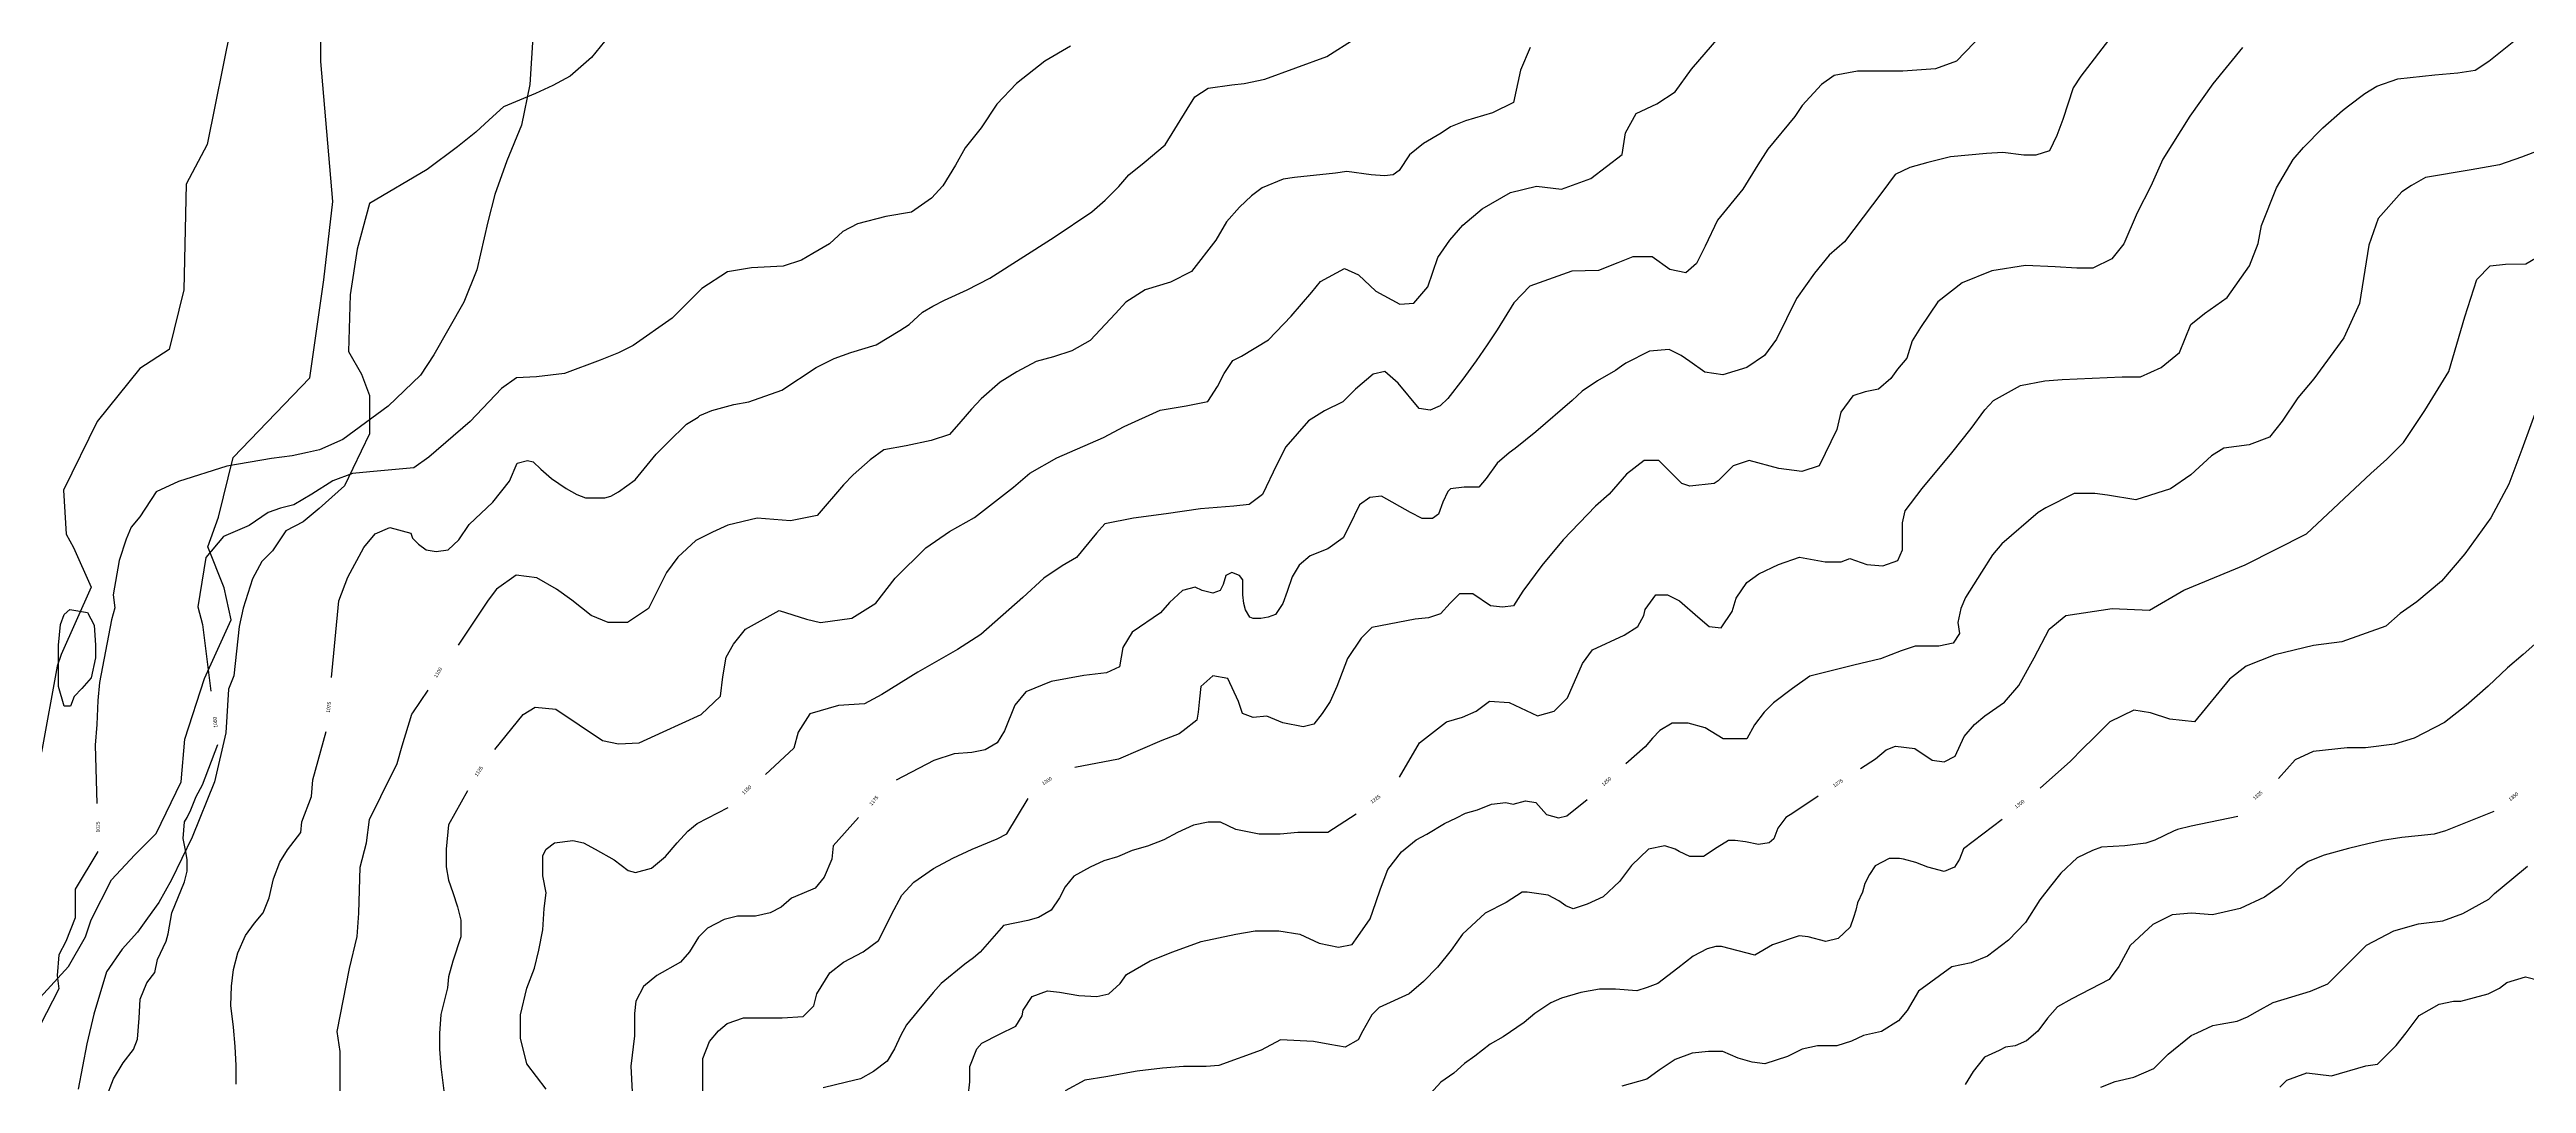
# Model space of a CAD drawing. Header units: inches. Extents: x 317537 to 321067, y 8681602 to 8686742.
# Drawn here: x 318866 to 319566, y 8683551 to 8683843 of the extents above; entities that cross this region are included whole.
import ezdxf
from ezdxf.enums import TextEntityAlignment as Align

# ---------------------------------------------------------------- set-up
doc = ezdxf.new("R2010")
doc.units = ezdxf.units.IN
doc.header["$MEASUREMENT"] = 0
for name, color, linetype in [('CURVAS_DE_NIVEL', 8, 'Continuous'), ('CURVAS_DE_NIVEL_TEXT', 4, 'Continuous'), ('MANZANAS', 5, 'Continuous'), ('RIOS_QUEBRADAS', 4, 'Continuous')]:
    doc.layers.add(name, color=color, linetype=linetype)

msp = doc.modelspace()

# ---------------------------------------------------------------- linework, layer by layer
at = {"layer": 'CURVAS_DE_NIVEL'}
for points in [[(318945.8, 8683665.51), (318947.92, 8683687.16), (318950.39, 8683693.84), (318954.96, 8683702.27), (318958.12, 8683706.14), (318962.34, 8683707.9), (318968.26, 8683706.28), (318968.71, 8683704.91), (318970.39, 8683703.24), (318972.52, 8683701.56), (318975.42, 8683701.11), (318978.77, 8683701.56), (318981.82, 8683704.46), (318984.71, 8683708.72), (318991.42, 8683715.11), (318996.14, 8683721.05), (318998.28, 8683726.08), (319001.17, 8683726.84), (319002.85, 8683726.53), (319004.98, 8683724.4), (319008.03, 8683721.81), (319012.14, 8683718.92), (319015.19, 8683717.25), (319017.63, 8683716.33), (319023.11, 8683716.33), (319024.79, 8683716.79), (319026.92, 8683718.01), (319031.65, 8683721.36), (319037.59, 8683728.67), (319037.9, 8683728.97), (319040.94, 8683732.02), (319046.12, 8683737.19), (319049.48, 8683739.17), (319049.93, 8683739.63), (319053.29, 8683741), (319059.53, 8683742.67), (319063.8, 8683743.44), (319073.1, 8683746.79), (319082.85, 8683753.18), (319087.88, 8683755.77), (319092.6, 8683757.44), (319099.76, 8683759.58), (319106.47, 8683763.69), (319109.06, 8683765.36), (319112.87, 8683768.86), (319115.76, 8683770.54), (319119.11, 8683772.21), (319125.52, 8683775.11), (319131.91, 8683778.46), (319150.05, 8683790.03), (319160.71, 8683797.18), (319164.52, 8683800.53), (319168.33, 8683804.34), (319171.23, 8683807.69), (319175.5, 8683811.19), (319181.44, 8683816.22), (319187.69, 8683826.27), (319189.82, 8683829.77), (319193.63, 8683832.2), (319200.33, 8683833.12), (319203.84, 8683833.57), (319209.63, 8683834.79), (319227.15, 8683841.19), (319243.15, 8683851.39)], [(319002.85, 8683848.18), (319001.84, 8683833.29), (318999.47, 8683821.78), (318995.4, 8683811.63), (318992.01, 8683802.15), (318989.98, 8683794.36), (318986.93, 8683780.82), (318983.21, 8683771.69), (318974.74, 8683756.79), (318971.01, 8683751.04), (318961.87, 8683742.24), (318949.02, 8683732.81), (318942.45, 8683729.9), (318939.05, 8683729.17), (318934.67, 8683728.2), (318928.83, 8683727.47), (318916.19, 8683725.28), (318902.57, 8683720.91), (318896.25, 8683717.99), (318891.63, 8683710.95), (318889.2, 8683708.03), (318887.74, 8683704.63), (318885.8, 8683698.55), (318884.09, 8683688.83), (318884.58, 8683685.19), (318883.61, 8683681.79), (318880.2, 8683664.05), (318879.72, 8683658.95), (318879.48, 8683652.15), (318878.99, 8683646.31), (318879.43, 8683629.82)], [(319154.7, 8683844.09), (319147.44, 8683839.88), (319139.49, 8683833.57), (319133.87, 8683827.72), (319129.42, 8683820.94), (319124.97, 8683815.33), (319122.17, 8683810.41), (319118.65, 8683804.57), (319115.38, 8683801.06), (319109.76, 8683797.08), (319102.5, 8683795.91), (319094.54, 8683793.81), (319090.33, 8683791.7), (319086.59, 8683788.19), (319081.9, 8683785.39), (319078.63, 8683783.52), (319073.48, 8683781.88), (319064.58, 8683781.41), (319057.79, 8683780.24), (319050.54, 8683775.56), (319042.11, 8683767.14), (319031.11, 8683759.43), (319026.9, 8683757.32), (319021.75, 8683755.22), (319011.68, 8683751.47), (319003.72, 8683750.54), (318998.1, 8683750.3), (318993.89, 8683747.26), (318985, 8683737.91), (318973.29, 8683727.85), (318969.08, 8683724.81), (318956.67, 8683723.64), (318951.76, 8683723.17), (318946.14, 8683721.07), (318940.29, 8683717.32), (318935.14, 8683714.28), (318931.39, 8683713.35), (318927.88, 8683712.18), (318922.5, 8683708.44), (318915.24, 8683705.4), (318910.32, 8683699.42), (318908.04, 8683685.5), (318909.31, 8683680.44), (318911.71, 8683661.63)], [(319284.64, 8683843.68), (319281.92, 8683837.27), (319279.95, 8683828.15), (319274.03, 8683825.19), (319266.38, 8683822.97), (319262.18, 8683821.24), (319259.47, 8683819.52), (319254.53, 8683816.56), (319250.58, 8683813.35), (319247.62, 8683808.91), (319245.9, 8683807.68), (319243.43, 8683807.44), (319239.73, 8683807.68), (319232.82, 8683808.67), (319229.61, 8683808.17), (319218.01, 8683806.94), (319214.8, 8683806.45), (319208.88, 8683803.98), (319205.92, 8683801.76), (319202.47, 8683798.56), (319198.77, 8683794.37), (319195.8, 8683789.19), (319188.9, 8683780.31), (319182.97, 8683777.36), (319175.82, 8683775.14), (319170.39, 8683771.68), (319167.43, 8683768.48), (319160.27, 8683760.84), (319155.09, 8683757.88), (319149.91, 8683756.15), (319144.97, 8683754.92), (319139.55, 8683751.96), (319134.86, 8683749), (319129.43, 8683744.32), (319126.71, 8683741.36), (319123.75, 8683737.91), (319120.55, 8683734.21), (319115.36, 8683732.48), (319108.28, 8683731.03), (319101.98, 8683729.85), (319098.04, 8683727.1), (319093.31, 8683722.77), (319090.55, 8683720.01), (319083.07, 8683711.35), (319075.58, 8683709.78), (319066.13, 8683710.56), (319057.86, 8683708.59), (319053.52, 8683706.63), (319048.8, 8683704.26), (319043.67, 8683699.54), (319040.52, 8683695.21), (319035.4, 8683684.98), (319029.49, 8683681.04), (319023.98, 8683681.04), (319019.25, 8683683.01), (319013.73, 8683687.34), (319009.4, 8683690.49), (319003.89, 8683693.64), (318997.98, 8683694.42), (318992.46, 8683690.49), (318990.1, 8683687.34), (318981.58, 8683674.6)], [(318991.97, 8683645.06), (318999.99, 8683654.96), (319003.36, 8683657.11), (319009.19, 8683656.49), (319022.38, 8683647.61), (319026.98, 8683646.69), (319032.81, 8683646.99), (319039.55, 8683650.06), (319050.29, 8683654.96), (319055.81, 8683660.17), (319056.42, 8683665.69), (319057.34, 8683671.2), (319059.49, 8683674.88), (319062.86, 8683679.17), (319072.37, 8683684.38), (319080.04, 8683681.93), (319084.02, 8683681.01), (319092.92, 8683682.23), (319099.67, 8683686.53), (319105.19, 8683693.57), (319113.77, 8683702.15), (319120.52, 8683706.75), (319127.57, 8683710.74), (319138.61, 8683719.32), (319143.21, 8683723.3), (319150.88, 8683727.59), (319164.07, 8683733.41), (319169.9, 8683736.48), (319180.02, 8683741.08), (319187.38, 8683742.3), (319193.51, 8683743.53), (319196.27, 8683747.82), (319198.11, 8683751.5), (319200.56, 8683755.17), (319203.02, 8683756.4), (319210.68, 8683761), (319217.13, 8683767.74), (319222.95, 8683774.48), (319225.41, 8683777.54), (319232.15, 8683781.22), (319236.14, 8683779.38), (319241.05, 8683774.79), (319247.79, 8683771.11), (319251.78, 8683771.42), (319255.77, 8683776.01), (319258.53, 8683784.29), (319261.9, 8683789.19), (319265.58, 8683793.48), (319271.1, 8683798.08), (319279.08, 8683802.67), (319286.44, 8683804.51), (319293.49, 8683803.59), (319301.77, 8683806.66), (319310.67, 8683813.4), (319311.59, 8683819.53), (319314.65, 8683825.05), (319320.48, 8683827.8), (319325.69, 8683831.17), (319330.29, 8683837.61), (319337.96, 8683846.5)], [(319412.75, 8683847.67), (319405.16, 8683839.85), (319399.24, 8683837.72), (319390, 8683837.01), (319377.21, 8683837.01), (319370.57, 8683835.83), (319367.02, 8683833.22), (319361.57, 8683827.31), (319359.44, 8683824.23), (319351.85, 8683814.99), (319349.01, 8683810.5), (319344.75, 8683803.63), (319337.64, 8683794.87), (319334.08, 8683787.53), (319331.71, 8683782.56), (319328.63, 8683779.95), (319324.13, 8683780.9), (319319.16, 8683784.45), (319313.71, 8683784.45), (319309.44, 8683782.79), (319303.99, 8683780.66), (319296.41, 8683780.43), (319284.56, 8683776.17), (319280.06, 8683771.43), (319275.32, 8683763.85), (319272.48, 8683759.59), (319269.4, 8683755.09), (319265.61, 8683749.89), (319261.34, 8683744.44), (319259.21, 8683742.31), (319256.37, 8683741.12), (319253.29, 8683741.6), (319247.37, 8683748.7), (319243.57, 8683752.02), (319240.26, 8683751.31), (319235.28, 8683747.04), (319231.73, 8683743.49), (319226.51, 8683740.89), (319222.01, 8683738.05), (319215.62, 8683730.71), (319213.01, 8683725.74), (319208.98, 8683717.21), (319205.19, 8683714.37), (319200.93, 8683713.9), (319191.45, 8683713.19), (319181.73, 8683711.77), (319172.49, 8683710.58), (319164.44, 8683708.92), (319162.07, 8683706.32), (319156.38, 8683699.45), (319152.35, 8683697.09), (319147.14, 8683693.54), (319141.22, 8683688.09), (319129.37, 8683677.67), (319122.74, 8683673.41), (319111.6, 8683667.02), (319101.41, 8683660.63), (319096.44, 8683658.02), (319089.09, 8683657.55), (319081.04, 8683655.18), (319077.72, 8683649.97), (319076.53, 8683645.47), (319068.5, 8683638.03)], [(319449.06, 8683846.98), (319440.32, 8683835.64), (319438.18, 8683832.27), (319435.26, 8683823.38), (319433.58, 8683818.79), (319431.43, 8683814.5), (319427.6, 8683813.27), (319424.22, 8683813.27), (319418.24, 8683814.04), (319413.64, 8683813.73), (319403.52, 8683812.81), (319397.08, 8683811.13), (319392.02, 8683809.75), (319387.88, 8683807.76), (319384.05, 8683802.7), (319373.47, 8683788.76), (319369.17, 8683784.93), (319365.03, 8683779.87), (319359.97, 8683772.67), (319354.3, 8683761.18), (319350.93, 8683756.58), (319345.87, 8683753.21), (319339.12, 8683751.07), (319334.06, 8683751.83), (319329.77, 8683754.9), (319327.31, 8683756.58), (319323.94, 8683758.27), (319318.42, 8683757.81), (319311.67, 8683754.44), (319310.44, 8683753.52), (319308.76, 8683752.29), (319303.7, 8683749.38), (319299.4, 8683746.47), (319296.49, 8683743.86), (319286.22, 8683734.98), (319280.39, 8683730.23), (319278.7, 8683729), (319275.33, 8683726.09), (319272.26, 8683721.8), (319270.12, 8683719.35), (319267.66, 8683719.35), (319265.98, 8683719.35), (319262.14, 8683718.89), (319261.38, 8683718.12), (319260, 8683715.06), (319258.77, 8683711.69), (319257.08, 8683710.46), (319254.17, 8683710.46), (319250.8, 8683712.15), (319242.67, 8683716.75), (319239.3, 8683716.44), (319236.38, 8683714.29), (319233.47, 8683708.32), (319231.78, 8683704.95), (319227.49, 8683701.88), (319222.43, 8683699.89), (319219.36, 8683697.29), (319217.37, 8683693.91), (319215.99, 8683689.78), (319214.76, 8683686.41), (319212.62, 8683683.34), (319210.62, 8683682.58), (319208.47, 8683682.12), (319206.33, 8683682.12), (319205.41, 8683682.58), (319204.18, 8683684.57), (319203.72, 8683686.41), (319203.41, 8683688.86), (319203.41, 8683691.46), (319203.41, 8683693.15), (319202.49, 8683694.37), (319200.35, 8683695.14), (319198.66, 8683694.37), (319197.89, 8683691.77), (319196.98, 8683690.08), (319194.98, 8683689.32), (319191.91, 8683690.08), (319189.92, 8683691), (319186.39, 8683690.08), (319182.71, 8683686.71), (319180.11, 8683683.8), (319172.13, 8683678.29), (319169.53, 8683674), (319168.61, 8683668.48), (319164.93, 8683666.79), (319158.49, 8683666.03), (319149.29, 8683664.34), (319142.08, 8683661.43), (319139.01, 8683657.6), (319136.1, 8683650.4), (319133.95, 8683647.03), (319130.59, 8683645.01), (319126.78, 8683644.25), (319121.82, 8683643.87), (319116.11, 8683641.96), (319105.4, 8683636.4)], [(319486, 8683843.71), (319477.62, 8683833.43), (319471.15, 8683824.29), (319463.53, 8683812.11), (319460.1, 8683804.5), (319456.29, 8683796.89), (319452.48, 8683788.13), (319449.05, 8683783.94), (319443.72, 8683781.28), (319439.15, 8683781.28), (319433.05, 8683781.66), (319424.67, 8683782.04), (319415.15, 8683780.52), (319406.77, 8683777.09), (319399.91, 8683771.76), (319394.96, 8683764.53), (319392.67, 8683760.73), (319391.15, 8683755.78), (319388.48, 8683752.73), (319386.58, 8683750.07), (319383.15, 8683747.02), (319379.34, 8683746.26), (319375.91, 8683745.12), (319372.48, 8683740.55), (319371.34, 8683735.6), (319366.39, 8683725.33), (319361.44, 8683723.8), (319354.96, 8683724.57), (319346.58, 8683726.85), (319342.01, 8683725.33), (319337.82, 8683721.14), (319336.68, 8683720.38), (319329.82, 8683719.62), (319327.53, 8683720.38), (319321.06, 8683726.85), (319316.87, 8683726.85), (319311.91, 8683723.04), (319306.96, 8683717.33), (319303.15, 8683713.91), (319294.01, 8683704.39), (319287.92, 8683697.16), (319282.58, 8683689.93), (319279.92, 8683685.74), (319276.87, 8683685.36), (319273.44, 8683685.74), (319268.49, 8683689.16), (319264.68, 8683689.16), (319262.01, 8683686.5), (319259.35, 8683683.45), (319255.92, 8683682.31), (319252.11, 8683681.93), (319239.92, 8683679.65), (319236.87, 8683676.6), (319233.06, 8683670.89), (319230.01, 8683662.9), (319228.11, 8683658.71), (319225.82, 8683655.29), (319223.54, 8683652.24), (319220.49, 8683651.48), (319214.78, 8683652.62), (319210.2, 8683654.53), (319206.39, 8683654.15), (319203.35, 8683655.29), (319202.2, 8683658.71), (319199.16, 8683665.18), (319194.97, 8683665.95), (319191.54, 8683662.9), (319191.16, 8683659.47), (319190.78, 8683655.67), (319190.39, 8683653.38), (319186.59, 8683650.34), (319185.44, 8683649.58), (319180.49, 8683647.67), (319168.3, 8683642.35), (319155.91, 8683639.99)], [(319247.68, 8683637.3), (319253.35, 8683647.01), (319260.96, 8683652.91), (319265.54, 8683654.24), (319269.35, 8683655.95), (319273.15, 8683658.81), (319278.68, 8683658.43), (319286.68, 8683654.62), (319291.44, 8683655.95), (319295.25, 8683659.76), (319299.44, 8683669.47), (319302.3, 8683673.27), (319311.25, 8683677.46), (319315.06, 8683679.93), (319316.77, 8683682.98), (319317.15, 8683684.69), (319320.2, 8683688.88), (319323.44, 8683688.88), (319326.87, 8683687.17), (319332.01, 8683682.6), (319335.25, 8683679.93), (319338.68, 8683679.55), (319341.72, 8683684.12), (319342.87, 8683687.93), (319345.91, 8683692.31), (319349.34, 8683694.78), (319354.87, 8683697.44), (319360.77, 8683699.54), (319368.01, 8683698.21), (319372.58, 8683698.21), (319375.06, 8683699.16), (319379.82, 8683697.44), (319384.39, 8683697.06), (319388.58, 8683698.59), (319389.91, 8683701.63), (319389.91, 8683709.24), (319390.67, 8683712.67), (319395.44, 8683718.95), (319403.82, 8683729.04), (319409.34, 8683735.89), (319413.15, 8683741.22), (319415.63, 8683743.88), (319423.24, 8683748.07), (319430.1, 8683749.4), (319435.05, 8683749.78), (319452.01, 8683750.54), (319457.15, 8683750.54), (319463.05, 8683753.21), (319468.2, 8683757.4), (319471.43, 8683765.39), (319475.24, 8683768.43), (319481.72, 8683773), (319488, 8683781.95), (319490.48, 8683788.23), (319491.43, 8683793.37), (319495.62, 8683804.02), (319500.38, 8683812.02), (319503.24, 8683815.44), (319508.77, 8683820.96), (319514.29, 8683825.91), (319516, 8683827.24), (319520.57, 8683830.67), (319524, 8683832.76), (319529.91, 8683834.86), (319540.38, 8683836), (319546.86, 8683836.57), (319551.81, 8683837.33), (319555.62, 8683839.81), (319563.62, 8683846.28)], [(319576.51, 8683817.15), (319564.93, 8683812.7), (319558.7, 8683810.48), (319550.68, 8683809.14), (319537.77, 8683806.92), (319533.76, 8683804.69), (319531.09, 8683802.91), (319524.41, 8683795.35), (319521.74, 8683787.79), (319519.07, 8683771.33), (319514.62, 8683761.54), (319506.16, 8683749.97), (319501.71, 8683744.63), (319497.25, 8683737.96), (319493.69, 8683733.51), (319487.9, 8683731.29), (319480.78, 8683730.4), (319477.22, 8683728.17), (319471.43, 8683722.83), (319465.64, 8683718.83), (319455.85, 8683715.72), (319447.83, 8683717.05), (319444.27, 8683717.5), (319438.48, 8683717.5), (319430.47, 8683713.49), (319428.24, 8683712.16), (319418, 8683703.26), (319415.33, 8683700.14), (319412.22, 8683695.25), (319409.99, 8683691.69), (319407.76, 8683688.13), (319406.43, 8683685.02), (319405.54, 8683681.01), (319405.98, 8683677.9), (319404.2, 8683675.23), (319400.19, 8683674.34), (319393.52, 8683674.34), (319389.51, 8683673.01), (319383.72, 8683670.78), (319376.15, 8683669), (319363.68, 8683665.89), (319358.79, 8683662.33), (319353.44, 8683658.32), (319350.77, 8683655.66), (319348.1, 8683652.1), (319345.88, 8683648.09), (319339.2, 8683648.09), (319334.11, 8683651.2), (319329.34, 8683652.53), (319324.77, 8683652.53), (319321.34, 8683650.43), (319319.25, 8683648.34), (319317.15, 8683645.87), (319311.69, 8683641.06)], [(319378.02, 8683639.77), (319382.32, 8683642.49), (319385.25, 8683644.97), (319387.95, 8683646.09), (319393.35, 8683645.42), (319398.3, 8683642.04), (319401.67, 8683641.59), (319404.82, 8683643.17), (319407.3, 8683648.79), (319410.23, 8683652.16), (319413.15, 8683654.64), (319418.78, 8683658.46), (319422.83, 8683663.18), (319427.1, 8683671.05), (319431.38, 8683679.15), (319436.11, 8683682.97), (319449.16, 8683685), (319459.74, 8683684.55), (319469.41, 8683690.17), (319486.74, 8683697.36), (319504.07, 8683706.13), (319522.3, 8683723.22), (319526.8, 8683727.27), (319531.53, 8683731.99), (319537.61, 8683740.99), (319544.36, 8683752.01), (319548.86, 8683767.53), (319552.23, 8683778.09), (319556.06, 8683781.92), (319560.34, 8683782.37), (319566.08, 8683782.48), (319576.88, 8683788.78)], [(319570.07, 8683743.9), (319564.95, 8683730.02), (319561.29, 8683720.16), (319556.18, 8683710.66), (319548.86, 8683700.43), (319542.28, 8683692.76), (319535.34, 8683686.91), (319530.58, 8683683.62), (319526.56, 8683679.97), (319514.13, 8683675.58), (319506.09, 8683674.49), (319495.12, 8683671.93), (319487.07, 8683668.64), (319482.32, 8683664.99), (319472.45, 8683652.93), (319465.5, 8683653.66), (319460.02, 8683655.49), (319455.26, 8683656.22), (319448.56, 8683652.97), (319443.86, 8683648.28), (319440.92, 8683645.34), (319437.4, 8683641.82), (319428.82, 8683634.2)], [(319571.92, 8683677.8), (319565.4, 8683671.97), (319560.94, 8683668.2), (319555.45, 8683663.06), (319549.27, 8683657.57), (319543.1, 8683652.77), (319534.52, 8683648.32), (319529.03, 8683646.6), (319520.8, 8683645.57), (319515.65, 8683645.57), (319506.04, 8683644.54), (319500.9, 8683642.14), (319496.19, 8683636.85)], [(318948.29, 8683544.85), (318948.29, 8683551.81), (318948.29, 8683559.63), (318947.42, 8683565.28), (318950.9, 8683583.1), (318953.07, 8683592.23), (318953.51, 8683598.75), (318953.94, 8683611.78), (318955.68, 8683618.74), (318956.55, 8683625.26), (318959.74, 8683631.76), (318964.39, 8683641.18), (318965.77, 8683646.1), (318968.51, 8683655.11), (318968.78, 8683655.46), (318973.09, 8683661.92)], [(318882.06, 8683546.22), (318884.22, 8683551.88), (318886.88, 8683556.44), (318889.84, 8683560.2), (318890.94, 8683563.17), (318891.45, 8683569.08), (318891.75, 8683574.44), (318893.56, 8683579.04), (318895.84, 8683581.97), (318896.64, 8683585.73), (318899.05, 8683590.83), (318899.6, 8683592.99), (318900.66, 8683598.9), (318904.25, 8683607.7), (318905.05, 8683610.65), (318905.05, 8683614.01), (318904.65, 8683616.15), (318903.84, 8683619.92), (318904.24, 8683624.63), (318905.05, 8683625.84), (318906, 8683627.99), (318907.51, 8683631.76), (318909.35, 8683635.14), (318913.65, 8683646.5)], [(318918.82, 8683550.46), (318918.82, 8683555.65), (318918.57, 8683561.08), (318918.08, 8683566.52), (318917.33, 8683572.7), (318917.58, 8683578.14), (318918.08, 8683582.83), (318919.31, 8683587.53), (318921.54, 8683592.47), (318924.01, 8683595.93), (318926.48, 8683598.9), (318928.21, 8683603.1), (318929.45, 8683608.53), (318931.18, 8683613.23), (318933.41, 8683616.69), (318937.12, 8683621.63), (318937.46, 8683624.6), (318940.17, 8683631.76), (318940.54, 8683636.55), (318944.31, 8683650.23)], [(318984.21, 8683633.36), (318978.89, 8683623.82), (318978.26, 8683616.9), (318978.26, 8683611.88), (318978.89, 8683608.11), (318980.15, 8683604.65), (318981.4, 8683600.57), (318982.35, 8683596.8), (318982.35, 8683592.08), (318980.15, 8683585.17), (318978.89, 8683580.77), (318978.58, 8683577.63), (318976.69, 8683570.09), (318976.38, 8683564.75), (318976.38, 8683560.35), (318976.69, 8683555.32), (318977.63, 8683547.78)], [(319006.49, 8683548.97), (319001.07, 8683556.18), (318999.26, 8683563.4), (318999.26, 8683570.02), (319001.07, 8683577.53), (319003.18, 8683583.24), (319004.38, 8683588.36), (319005.58, 8683594.07), (319005.88, 8683600.08), (319006.49, 8683604.59), (319005.58, 8683609.4), (319005.58, 8683615.12), (319006.48, 8683616.92), (319008.89, 8683618.72), (319014.01, 8683619.33), (319017.02, 8683618.72), (319020.33, 8683616.92), (319025.74, 8683613.91), (319029.65, 8683610.91), (319031.76, 8683610.31), (319036.27, 8683611.51), (319040.18, 8683614.82), (319043.49, 8683618.72), (319046.5, 8683622.03), (319049.21, 8683624.14), (319057.96, 8683628.69)], [(319094.74, 8683625.82), (319087.59, 8683617.86), (319087.23, 8683614.06), (319085.05, 8683608.99), (319082.52, 8683605.91), (319078.72, 8683604.28), (319075.82, 8683603.02), (319072.92, 8683600.48), (319069.84, 8683598.86), (319065.68, 8683597.95), (319060.6, 8683597.95), (319056.8, 8683597.05), (319052.09, 8683594.51), (319049.56, 8683591.98), (319047.02, 8683587.82), (319044.49, 8683584.92), (319037.79, 8683581.12), (319033.98, 8683578.04), (319031.81, 8683573.88), (319031.45, 8683570.44), (319031.45, 8683564.11), (319030.45, 8683555.51), (319030.81, 8683548.27)], [(319050.81, 8683547.67), (319050.81, 8683557.72), (319052.64, 8683562.52), (319055.16, 8683565.49), (319057.67, 8683567.55), (319062.24, 8683569.14), (319073.21, 8683569.14), (319079.16, 8683569.6), (319082.13, 8683572.57), (319083.04, 8683576), (319086.7, 8683581.94), (319090.58, 8683584.9), (319096.07, 8683587.87), (319100.41, 8683591.07), (319102.93, 8683595.87), (319104.07, 8683598.38), (319107.04, 8683603.86), (319110.47, 8683607.52), (319115.96, 8683611.4), (319121.44, 8683614.37), (319126.93, 8683616.88), (319134.01, 8683619.85), (319136.76, 8683621.22), (319142.71, 8683631.22)], [(319235.51, 8683626.84), (319227.48, 8683621.6), (319224.05, 8683621.6), (319219.02, 8683621.6), (319213.99, 8683621.14), (319208.04, 8683621.14), (319201.41, 8683622.51), (319197.07, 8683624.57), (319193.64, 8683624.57), (319189.52, 8683623.66), (319184.95, 8683621.6), (319181.06, 8683619.54), (319176.49, 8683617.72), (319172.15, 8683616.57), (319168.03, 8683614.75), (319164.14, 8683613.6), (319160.26, 8683611.78), (319155.68, 8683609.26), (319153.17, 8683606.29), (319151.57, 8683603.09), (319149.28, 8683599.67), (319145.62, 8683597.61), (319142.65, 8683596.7), (319135.79, 8683595.32), (319129.16, 8683587.78), (319127.33, 8683586.19), (319124.82, 8683584.36), (319118.19, 8683578.87), (319115.9, 8683576.36), (319111.33, 8683570.88), (319108.35, 8683567.22), (319106.75, 8683564.25), (319104.93, 8683560.37), (319102.87, 8683556.94), (319098.98, 8683553.97), (319095.32, 8683551.91), (319091.43, 8683551), (319084.8, 8683549.4)], [(319125.77, 8683546.93), (319126.22, 8683551.04), (319126.22, 8683555.39), (319128.28, 8683560.41), (319129.65, 8683562.01), (319134.68, 8683564.52), (319139.26, 8683566.81), (319141.09, 8683569.78), (319141.31, 8683571.38), (319143.83, 8683575.26), (319148.17, 8683576.86), (319151.6, 8683576.41), (319157.09, 8683575.49), (319162.12, 8683575.26), (319165.55, 8683575.95), (319168.75, 8683578.92), (319170.58, 8683581.43), (319177.21, 8683585.32), (319183.61, 8683587.83), (319191.62, 8683590.8), (319201.45, 8683592.86), (319206.94, 8683593.77), (319213.57, 8683593.77), (319219.51, 8683592.86), (319225, 8683590.34), (319230.49, 8683589.2), (319234.37, 8683589.89), (319235.97, 8683592.17), (319239.4, 8683597.2), (319241, 8683601.77), (319242.38, 8683605.65), (319244.43, 8683611.14), (319248.32, 8683616.16), (319252.44, 8683619.59), (319255.41, 8683621.19), (319260.44, 8683624.16), (319263.87, 8683625.76), (319266.38, 8683627.13), (319269.81, 8683628.04), (319273.7, 8683629.64), (319277.81, 8683630.1), (319279.87, 8683629.64), (319283.3, 8683630.56), (319286.27, 8683630.1), (319289.25, 8683626.67), (319292.68, 8683625.76), (319295.04, 8683626.32), (319300.8, 8683630.94)], [(319366.08, 8683631.9), (319358.88, 8683627.05), (319356.96, 8683625.82), (319354.69, 8683622.83), (319353.54, 8683619.86), (319352.17, 8683618.72), (319349.2, 8683618.26), (319345.54, 8683618.95), (319342.57, 8683619.4), (319340.74, 8683619.4), (319337.54, 8683617.35), (319333.65, 8683614.83), (319329.76, 8683614.83), (319326.79, 8683616.2), (319325.65, 8683616.89), (319322.68, 8683617.8), (319318.1, 8683616.89), (319313.3, 8683612.32), (319309.87, 8683607.75), (319305.3, 8683603.41), (319300.73, 8683601.35), (319296.84, 8683599.98), (319294.78, 8683600.9), (319292.72, 8683602.27), (319289.75, 8683603.87), (319283.81, 8683604.78), (319282.43, 8683604.78), (319277.86, 8683601.81), (319271.92, 8683598.84), (319265.52, 8683592.9), (319262.31, 8683588.33), (319258.43, 8683583.53), (319254.54, 8683579.42), (319250.43, 8683575.99), (319241.96, 8683572.11), (319239.91, 8683570.05), (319237.39, 8683565.48), (319236.02, 8683562.97), (319232.36, 8683560.91), (319228.02, 8683561.6), (319223.45, 8683562.51), (319214.07, 8683562.97), (319208.58, 8683560), (319196.69, 8683555.66), (319193.04, 8683555.43), (319186.63, 8683555.43), (319180.69, 8683554.97), (319173.6, 8683554.06), (319164.68, 8683552.46), (319158.74, 8683551.54), (319153.25, 8683548.57)], [(319418.05, 8683625.32), (319407.14, 8683617.03), (319405.99, 8683614.06), (319404.62, 8683611.77), (319401.65, 8683610.63), (319397.08, 8683611.77), (319393.65, 8683613.14), (319390.22, 8683614.06), (319389.07, 8683614.28), (319386.1, 8683614.28), (319382.22, 8683612.23), (319380.62, 8683609.71), (319379.24, 8683607.2), (319378.56, 8683604.69), (319377.19, 8683601.72), (319376.73, 8683599.66), (319376.04, 8683597.61), (319375.13, 8683594.86), (319371.7, 8683591.66), (319368.27, 8683590.75), (319363.24, 8683592.12), (319360.72, 8683592.35), (319353.18, 8683589.84), (319348.15, 8683586.87), (319338.77, 8683589.38), (319337.17, 8683589.38), (319334.66, 8683588.69), (319330.77, 8683586.64), (319326.43, 8683583.21), (319320.71, 8683578.87), (319317.74, 8683577.73), (319314.77, 8683576.81), (319308.82, 8683577.27), (319304.25, 8683577.27), (319298.99, 8683576.36), (319293.5, 8683574.76), (319290.53, 8683573.39), (319285.96, 8683570.42), (319282.98, 8683567.9), (319277.04, 8683563.79), (319273.38, 8683561.73), (319269.04, 8683558.31), (319266.06, 8683556.25), (319263.09, 8683553.51), (319259.43, 8683550.99), (319254.4, 8683545.51)], [(319484.72, 8683626.16), (319471.52, 8683623.38), (319467.64, 8683622.46), (319466.49, 8683622.01), (319461.24, 8683619.49), (319458.72, 8683618.58), (319452.78, 8683617.89), (319446.14, 8683617.44), (319443.63, 8683616.52), (319439.29, 8683614.47), (319434.71, 8683610.13), (319431.74, 8683606.47), (319428.77, 8683602.59), (319424.65, 8683596.19), (319419.85, 8683591.16), (319413.91, 8683586.59), (319409.33, 8683584.76), (319403.85, 8683583.62), (319394.47, 8683576.77), (319391.27, 8683571.28), (319388.76, 8683568.31), (319383.95, 8683565.34), (319378.92, 8683564.2), (319375.49, 8683562.6), (319371.38, 8683561.23), (319365.89, 8683561.23), (319361.55, 8683560.32), (319357.43, 8683558.26), (319351.03, 8683556.2), (319347.37, 8683556.66), (319343.48, 8683557.8), (319339.14, 8683559.63), (319335.02, 8683559.63), (319330.45, 8683559.17), (319325.65, 8683557.35), (319321.08, 8683554.38), (319317.65, 8683551.86), (319310.56, 8683549.81)], [(319557.08, 8683627.52), (319543.43, 8683622.08), (319540.23, 8683621.16), (319535.66, 8683620.7), (319531.09, 8683620.25), (319525.6, 8683619.33), (319521.48, 8683618.42), (319516, 8683617.05), (319509.14, 8683615.22), (319504.56, 8683613.39), (319501.36, 8683611.11), (319496.79, 8683606.54), (319492.22, 8683603.34), (319485.36, 8683600.14), (319477.58, 8683598.31), (319471.64, 8683598.77), (319466.15, 8683598.31), (319460.66, 8683595.57), (319454.26, 8683589.63), (319451.06, 8683583.69), (319448.32, 8683580.03), (319437.8, 8683574.55), (319433.68, 8683572.27), (319430.94, 8683569.07), (319428.2, 8683565.41), (319425, 8683562.67), (319421.8, 8683561.3), (319419.05, 8683560.84), (319417.22, 8683559.93), (319413.11, 8683558.1), (319409.91, 8683553.99), (319407.62, 8683550.33)], [(318879.79, 8683616.23), (318873.32, 8683605.61), (318873.32, 8683597.52), (318870.69, 8683590.75), (318868.71, 8683587.02), (318868.27, 8683581.12), (318868.71, 8683577.39), (318863.45, 8683567.1)], [(319445.96, 8683549.54), (319450.02, 8683551.17), (319455.3, 8683552.38), (319460.99, 8683554.82), (319465.05, 8683558.88), (319471.55, 8683564.16), (319473.18, 8683564.97), (319477.64, 8683567), (319479.68, 8683567.4), (319484.55, 8683568.22), (319487.39, 8683569.43), (319490.24, 8683571.06), (319494.71, 8683573.49), (319505.27, 8683576.74), (319510.14, 8683578.77), (319513.39, 8683582.02), (319517.05, 8683585.67), (319521.11, 8683589.73), (319528.83, 8683593.79), (319535.74, 8683595.82), (319542.64, 8683596.63), (319548.33, 8683598.66), (319555.64, 8683602.72), (319557.27, 8683604.35), (319562.14, 8683608.41), (319566.61, 8683612.06)], [(319496.54, 8683549.54), (319498.57, 8683551.57), (319504.25, 8683553.6), (319511.16, 8683552.79), (319520.91, 8683555.63), (319524.16, 8683556.04), (319529.44, 8683561.32), (319532.29, 8683564.97), (319535.94, 8683569.84), (319541.63, 8683573.09), (319545.69, 8683573.9), (319547.72, 8683573.9), (319555.44, 8683575.93), (319558.69, 8683577.55), (319560.72, 8683579.18), (319566.01, 8683580.8), (319573.72, 8683578.77)]]:
    msp.add_lwpolyline(points, dxfattribs=at)
at = {"layer": 'MANZANAS'}
msp.add_lwpolyline([(318917.33, 8683849.49), (318910.69, 8683816.3), (318904.71, 8683805.02), (318904.04, 8683775.14), (318899.88, 8683758.26), (318891.58, 8683752.87), (318879.54, 8683737.94), (318870, 8683718.45), (318870.83, 8683706), (318872.9, 8683702.27), (318877.89, 8683691.07), (318869.35, 8683671.97), (318868.26, 8683668.71), (318863.86, 8683644.31)], dxfattribs=at)
at = {"layer": 'RIOS_QUEBRADAS'}
for points in [[(318863.45, 8683574.91), (318871.46, 8683583.71), (318876.26, 8683592.11), (318877.86, 8683596.91), (318883.66, 8683608.24), (318890.22, 8683615.29), (318896.27, 8683621.33), (318903.33, 8683635.94), (318904.34, 8683648.03), (318909.88, 8683665.16), (318917.45, 8683681.78), (318915.43, 8683690.85), (318910.89, 8683702.43), (318913.89, 8683710.87), (318918.04, 8683727.75), (318939.64, 8683750.29), (318943.67, 8683778), (318946.2, 8683800.16), (318942.81, 8683839.79), (318942.81, 8683853.57)], [(319023.02, 8683845.4), (319019.26, 8683840.88), (319013.24, 8683835.62), (319008.34, 8683832.99), (319003.45, 8683830.73), (318994.42, 8683826.97), (318990.4, 8683823.22), (318986.64, 8683819.73), (318981.45, 8683815.58), (318972.88, 8683809.16), (318956.51, 8683799.62), (318953.1, 8683786.67), (318951.05, 8683773.73), (318950.57, 8683757.68), (318954.33, 8683751.29), (318956.59, 8683745.28), (318956.59, 8683734.37), (318949.44, 8683719.71), (318942.29, 8683713.32), (318937.78, 8683709.56), (318932.88, 8683706.93), (318929.12, 8683701.29), (318926.11, 8683698.28), (318923.48, 8683693.39), (318920.84, 8683685.12), (318919.72, 8683679.86), (318918.21, 8683665.95), (318916.71, 8683662.19), (318915.95, 8683649.78), (318912.77, 8683635.92), (318906.41, 8683620.27), (318900.61, 8683608.2), (318897.01, 8683601.8), (318893.81, 8683597.4), (318891.01, 8683593.4), (318886.6, 8683588.61), (318882.2, 8683582.21), (318878.6, 8683570.21), (318876.6, 8683561.81), (318874.2, 8683549.01)], [(318871.84, 8683684.72), (318876.81, 8683683.83), (318878.76, 8683680.29), (318879.12, 8683674.61), (318879.12, 8683671.06), (318877.88, 8683665.38), (318875.21, 8683662.36), (318873.08, 8683660.05), (318872.02, 8683657.39), (318870.24, 8683657.39), (318868.64, 8683662.89), (318868.64, 8683667.33), (318868.64, 8683674.61), (318869.17, 8683680.46), (318870.24, 8683683.3)], [(318870.24, 8683683.3), (318871.84, 8683684.72)]]:
    msp.add_lwpolyline(points, dxfattribs=at)

# ---------------------------------------------------------------- texts
at = {"layer": 'CURVAS_DE_NIVEL_TEXT'}
for s, rotation, p in [('1100', 59.87875, (318975.9, 8683666.9)), ('1050', 95.45598, (318912.92, 8683652.81)), ('1075', 83.26502, (318945.01, 8683657.05)), ('1125', 55.73467, (318987.41, 8683638.93)), ('1150', 44.31579, (319063.15, 8683633.68)), ('1200', 32.40171, (319148.04, 8683636.21)), ('1225', 36.12037, (319240.91, 8683631.07)), ('1250', 42.0405, (319306.22, 8683636.05)), ('1275', 33.09242, (319371.65, 8683635.59)), ('1325', 41.84312, (319490.33, 8683632.13)), ('1350', 38.85242, (319562.61, 8683631.77)), ('1175', 49.65829, (319099.13, 8683630.63)), ('1300', 36.89209, (319423, 8683629.65)), ('1025', 90.00054, (318879.8, 8683623.17))]:
    msp.add_text(s, height=1, rotation=rotation, dxfattribs=at).set_placement(p, align=Align.MIDDLE)

doc.saveas('drawing.dxf')
